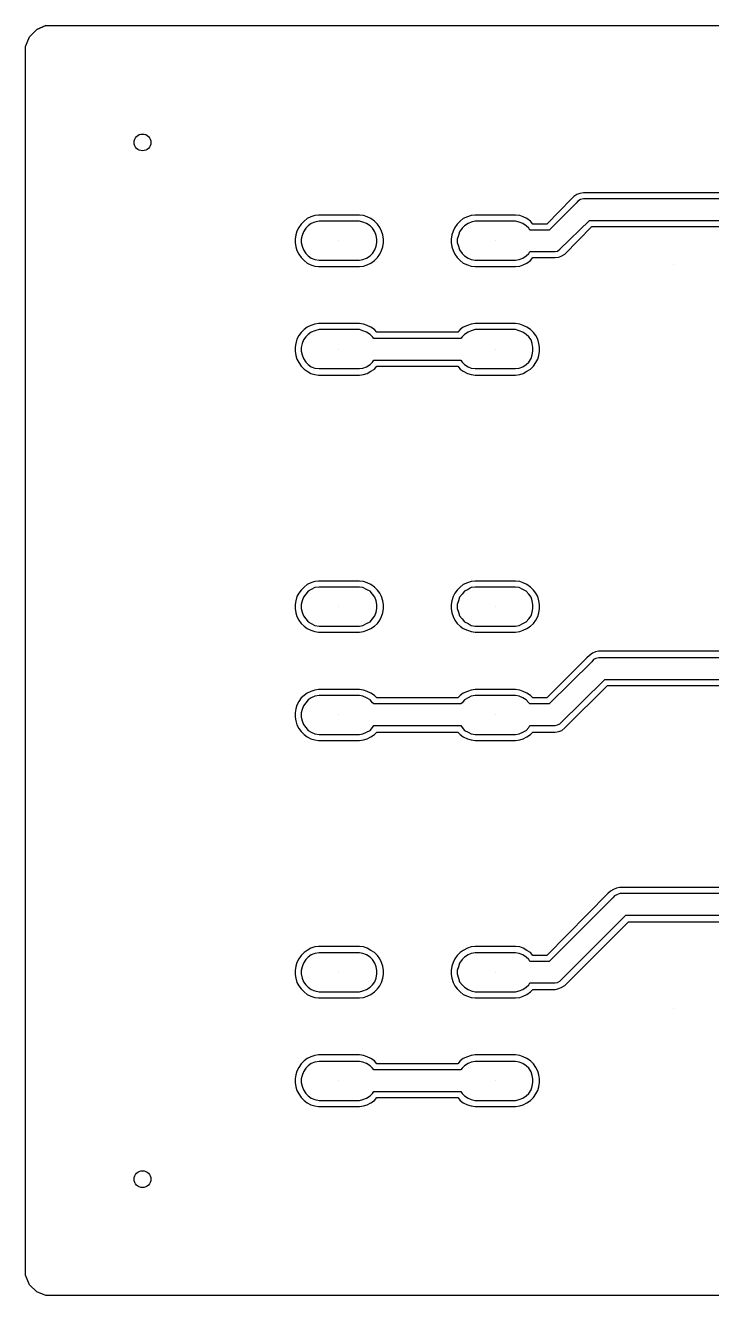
# Model space of a CAD drawing. Extents: x -4564 to 93, y -2074 to 43.
# Drawn here: x -4564 to -3422, y -2074 to 43 of the extents above; entities that cross this region are included whole.
import ezdxf

# ---------------------------------------------------------------- set-up
doc = ezdxf.new("R2010")
doc.units = 0
for name, color, linetype in [('10', 10, 'CONTINUOUS'), ('11', 11, 'CONTINUOUS'), ('3', 3, 'CONTINUOUS'), ('4', 4, 'CONTINUOUS'), ('5', 5, 'CONTINUOUS')]:
    doc.layers.add(name, color=color, linetype=linetype)

msp = doc.modelspace()

# ---------------------------------------------------------------- linework, layer by layer
at = {"layer": '10'}
for centre in [(-4369, -152), (-4369, -1880)]:
    msp.add_arc(centre, 14, 180, 540, dxfattribs=at)
at = {"layer": '11'}
for p, q in [((-4042, -316), (-4042, -316)), ((-3782, -316), (-3782, -316)), ((-4042, -497), (-4042, -497)), ((-3782, -497), (-3782, -497)), ((-4042, -926), (-4042, -926)), ((-3782, -926), (-3782, -926)), ((-4042, -1106), (-4042, -1106)), ((-3782, -1106), (-3782, -1106)), ((-4042, -1535), (-4042, -1535)), ((-3782, -1535), (-3782, -1535)), ((-4042, -1716), (-4042, -1716)), ((-3782, -1716), (-3782, -1716))]:
    msp.add_line(p, q, dxfattribs=at)
at = {"layer": '3'}
for p, q in [((-4545, 36), (-4530, 43)), ((-4545, 36), (-4530, 43)), ((-4530, 43), (-4545, 36)), ((-4530, 43), (59, 43)), ((-4564, 8), (-4557, 24)), ((-4557, 24), (-4545, 36)), ((-4545, 36), (-4545, 36)), ((-4564, -2040), (-4564, 8)), ((-3647, -253), (-3692, -298)), ((-3644, -250), (-3647, -253)), ((-3640, -247), (-3644, -250)), ((-3635, -246), (-3640, -247)), ((-3239, -246), (-3635, -246)), ((-4097, -295), (-4101, -301)), ((-4093, -291), (-4097, -295)), ((-4088, -287), (-4093, -291)), ((-4082, -285), (-4088, -287)), ((-4075, -283), (-4082, -285)), ((-4008, -283), (-4075, -283)), ((-4002, -285), (-4008, -283)), ((-3996, -287), (-4002, -285)), ((-3990, -291), (-3996, -287)), ((-3986, -295), (-3990, -291)), ((-3982, -301), (-3986, -295)), ((-3837, -295), (-3841, -301)), ((-3833, -291), (-3837, -295)), ((-3827, -287), (-3833, -291)), ((-3822, -285), (-3827, -287)), ((-3815, -283), (-3822, -285)), ((-3748, -283), (-3815, -283)), ((-3742, -285), (-3748, -283)), ((-3736, -287), (-3742, -285)), ((-3730, -291), (-3736, -287)), ((-3726, -295), (-3730, -291)), ((-3724, -298), (-3726, -295)), ((-3674, -330), (-3625, -282)), ((-3625, -282), (-3249, -282)), ((-4103, -307), (-4105, -313)), ((-4105, -313), (-4105, -319)), ((-4101, -301), (-4103, -307)), ((-3980, -307), (-3982, -301)), ((-3979, -313), (-3980, -307)), ((-3979, -319), (-3979, -313)), ((-3843, -307), (-3845, -313)), ((-3845, -313), (-3845, -319)), ((-3841, -301), (-3843, -307)), ((-3692, -298), (-3724, -298)), ((-4105, -319), (-4103, -325)), ((-4103, -325), (-4101, -331)), ((-4101, -331), (-4097, -337)), ((-4097, -337), (-4093, -341)), ((-3990, -341), (-3986, -337)), ((-3986, -337), (-3982, -331)), ((-3982, -331), (-3980, -325)), ((-3980, -325), (-3979, -319)), ((-3845, -319), (-3843, -325)), ((-3843, -325), (-3841, -331)), ((-3841, -331), (-3837, -337)), ((-3837, -337), (-3833, -341)), ((-3730, -341), (-3726, -337)), ((-3726, -337), (-3724, -334)), ((-3724, -334), (-3682, -334)), ((-3682, -334), (-3678, -333)), ((-3678, -333), (-3674, -330)), ((-4093, -341), (-4088, -345)), ((-4088, -345), (-4082, -347)), ((-4082, -347), (-4075, -348)), ((-4075, -348), (-4008, -348)), ((-4075, -348), (-4075, -348)), ((-4008, -348), (-4002, -347)), ((-4002, -347), (-3996, -345)), ((-3996, -345), (-3990, -341)), ((-3833, -341), (-3827, -345)), ((-3827, -345), (-3822, -347)), ((-3822, -347), (-3815, -348)), ((-3815, -348), (-3748, -348)), ((-3815, -348), (-3815, -348)), ((-3748, -348), (-3742, -347)), ((-3742, -347), (-3736, -345)), ((-3736, -345), (-3730, -341)), ((-4075, -464), (-4082, -466)), ((-4008, -464), (-4075, -464)), ((-4002, -466), (-4008, -464)), ((-3815, -464), (-3822, -466)), ((-3748, -464), (-3815, -464)), ((-3742, -466), (-3748, -464)), ((-4101, -481), (-4103, -487)), ((-4097, -476), (-4101, -481)), ((-4093, -472), (-4097, -476)), ((-4088, -468), (-4093, -472)), ((-4082, -466), (-4088, -468)), ((-3996, -468), (-4002, -466)), ((-3990, -472), (-3996, -468)), ((-3986, -476), (-3990, -472)), ((-3984, -479), (-3986, -476)), ((-3839, -479), (-3984, -479)), ((-3837, -476), (-3839, -479)), ((-3833, -472), (-3837, -476)), ((-3827, -468), (-3833, -472)), ((-3822, -466), (-3827, -468)), ((-3736, -468), (-3742, -466)), ((-3730, -472), (-3736, -468)), ((-3726, -476), (-3730, -472)), ((-3722, -481), (-3726, -476)), ((-3720, -487), (-3722, -481)), ((-4103, -487), (-4105, -494)), ((-4105, -494), (-4105, -500)), ((-4105, -500), (-4103, -506)), ((-4103, -506), (-4101, -512)), ((-3722, -512), (-3720, -506)), ((-3719, -494), (-3720, -487)), ((-3720, -506), (-3719, -500)), ((-3719, -500), (-3719, -494)), ((-4101, -512), (-4097, -518)), ((-4097, -518), (-4093, -522)), ((-4093, -522), (-4088, -526)), ((-4088, -526), (-4082, -528)), ((-4082, -528), (-4075, -529)), ((-4075, -529), (-4008, -529)), ((-4075, -529), (-4075, -529)), ((-4008, -529), (-4002, -528)), ((-4002, -528), (-3996, -526)), ((-3996, -526), (-3990, -522)), ((-3990, -522), (-3986, -518)), ((-3986, -518), (-3984, -515)), ((-3984, -515), (-3839, -515)), ((-3839, -515), (-3837, -518)), ((-3837, -518), (-3833, -522)), ((-3833, -522), (-3827, -526)), ((-3827, -526), (-3822, -528)), ((-3822, -528), (-3815, -529)), ((-3815, -529), (-3748, -529)), ((-3748, -529), (-3742, -528)), ((-3742, -528), (-3736, -526)), ((-3736, -526), (-3730, -522)), ((-3730, -522), (-3726, -518)), ((-3726, -518), (-3722, -512)), ((-4101, -910), (-4103, -916)), ((-4097, -905), (-4101, -910)), ((-4093, -900), (-4097, -905)), ((-4088, -897), (-4093, -900)), ((-4082, -894), (-4088, -897)), ((-4075, -893), (-4082, -894)), ((-4008, -893), (-4075, -893)), ((-4002, -894), (-4008, -893)), ((-3996, -897), (-4002, -894)), ((-3990, -900), (-3996, -897)), ((-3986, -905), (-3990, -900)), ((-3982, -910), (-3986, -905)), ((-3980, -916), (-3982, -910)), ((-3841, -910), (-3843, -916)), ((-3837, -905), (-3841, -910)), ((-3833, -900), (-3837, -905)), ((-3827, -897), (-3833, -900)), ((-3822, -894), (-3827, -897)), ((-3815, -893), (-3822, -894)), ((-3748, -893), (-3815, -893)), ((-3742, -894), (-3748, -893)), ((-3736, -897), (-3742, -894)), ((-3730, -900), (-3736, -897)), ((-3726, -905), (-3730, -900)), ((-3722, -910), (-3726, -905)), ((-3720, -916), (-3722, -910)), ((-4103, -916), (-4105, -922)), ((-4105, -922), (-4105, -929)), ((-4105, -929), (-4103, -935)), ((-3979, -922), (-3980, -916)), ((-3980, -935), (-3979, -929)), ((-3979, -929), (-3979, -922)), ((-3843, -916), (-3845, -922)), ((-3845, -922), (-3845, -929)), ((-3845, -929), (-3843, -935)), ((-3719, -922), (-3720, -916)), ((-3720, -935), (-3719, -929)), ((-3719, -929), (-3719, -922)), ((-4103, -935), (-4101, -941)), ((-4101, -941), (-4097, -946)), ((-4097, -946), (-4093, -951)), ((-4093, -951), (-4088, -954)), ((-3996, -954), (-3990, -951)), ((-3990, -951), (-3986, -946)), ((-3986, -946), (-3982, -941)), ((-3982, -941), (-3980, -935)), ((-3843, -935), (-3841, -941)), ((-3841, -941), (-3837, -946)), ((-3837, -946), (-3833, -951)), ((-3833, -951), (-3827, -954)), ((-3736, -954), (-3730, -951)), ((-3730, -951), (-3726, -946)), ((-3726, -946), (-3722, -941)), ((-3722, -941), (-3720, -935)), ((-4088, -954), (-4082, -957)), ((-4082, -957), (-4075, -958)), ((-4075, -958), (-4008, -958)), ((-4075, -958), (-4075, -958)), ((-4008, -958), (-4002, -957)), ((-4002, -957), (-3996, -954)), ((-3827, -954), (-3822, -957)), ((-3822, -957), (-3815, -958)), ((-3815, -958), (-3748, -958)), ((-3815, -958), (-3815, -958)), ((-3748, -958), (-3742, -957)), ((-3742, -957), (-3736, -954)), ((-3618, -1014), (-3621, -1018)), ((-3614, -1012), (-3618, -1014)), ((-3609, -1011), (-3614, -1012)), ((-2392, -1011), (-3609, -1011)), ((-3621, -1018), (-3692, -1088)), ((-3674, -1121), (-3599, -1047)), ((-3599, -1047), (-2392, -1047)), ((-4088, -1078), (-4093, -1081)), ((-4082, -1075), (-4088, -1078)), ((-4075, -1074), (-4082, -1075)), ((-4008, -1074), (-4075, -1074)), ((-4002, -1075), (-4008, -1074)), ((-3996, -1078), (-4002, -1075)), ((-3990, -1081), (-3996, -1078)), ((-3827, -1078), (-3833, -1081)), ((-3822, -1075), (-3827, -1078)), ((-3815, -1074), (-3822, -1075)), ((-3748, -1074), (-3815, -1074)), ((-3742, -1075), (-3748, -1074)), ((-3736, -1078), (-3742, -1075)), ((-3730, -1081), (-3736, -1078)), ((-4103, -1097), (-4105, -1103)), ((-4101, -1091), (-4103, -1097)), ((-4097, -1086), (-4101, -1091)), ((-4093, -1081), (-4097, -1086)), ((-3986, -1086), (-3990, -1081)), ((-3984, -1088), (-3986, -1086)), ((-3839, -1088), (-3984, -1088)), ((-3837, -1086), (-3839, -1088)), ((-3833, -1081), (-3837, -1086)), ((-3726, -1086), (-3730, -1081)), ((-3724, -1088), (-3726, -1086)), ((-3692, -1088), (-3724, -1088)), ((-4105, -1103), (-4105, -1110)), ((-4105, -1110), (-4103, -1116)), ((-4103, -1116), (-4101, -1122)), ((-4101, -1122), (-4097, -1127)), ((-3678, -1123), (-3674, -1121)), ((-4097, -1127), (-4093, -1132)), ((-4093, -1132), (-4088, -1135)), ((-4088, -1135), (-4082, -1138)), ((-4082, -1138), (-4075, -1139)), ((-4075, -1139), (-4008, -1139)), ((-4075, -1139), (-4075, -1139)), ((-4008, -1139), (-4002, -1138)), ((-4002, -1138), (-3996, -1135)), ((-3996, -1135), (-3990, -1132)), ((-3990, -1132), (-3986, -1127)), ((-3986, -1127), (-3984, -1124)), ((-3984, -1124), (-3839, -1124)), ((-3839, -1124), (-3837, -1127)), ((-3837, -1127), (-3833, -1132)), ((-3833, -1132), (-3827, -1135)), ((-3827, -1135), (-3822, -1138)), ((-3822, -1138), (-3815, -1139)), ((-3815, -1139), (-3748, -1139)), ((-3748, -1139), (-3742, -1138)), ((-3742, -1138), (-3736, -1135)), ((-3736, -1135), (-3730, -1132)), ((-3730, -1132), (-3726, -1127)), ((-3726, -1127), (-3724, -1124)), ((-3724, -1124), (-3682, -1124)), ((-3682, -1124), (-3678, -1123)), ((-3586, -1411), (-3692, -1517)), ((-3583, -1408), (-3586, -1411)), ((-3579, -1406), (-3583, -1408)), ((-3574, -1404), (-3579, -1406)), ((-3076, -1404), (-3574, -1404)), ((-3674, -1550), (-3564, -1440)), ((-3564, -1440), (-3076, -1440)), ((-4075, -1503), (-4082, -1504)), ((-4008, -1503), (-4075, -1503)), ((-4002, -1504), (-4008, -1503)), ((-3815, -1503), (-3822, -1504)), ((-3748, -1503), (-3815, -1503)), ((-3742, -1504), (-3748, -1503)), ((-4101, -1520), (-4103, -1526)), ((-4097, -1514), (-4101, -1520)), ((-4093, -1510), (-4097, -1514)), ((-4088, -1506), (-4093, -1510)), ((-4082, -1504), (-4088, -1506)), ((-3996, -1506), (-4002, -1504)), ((-3990, -1510), (-3996, -1506)), ((-3986, -1514), (-3990, -1510)), ((-3982, -1520), (-3986, -1514)), ((-3980, -1526), (-3982, -1520)), ((-3841, -1520), (-3843, -1526)), ((-3837, -1514), (-3841, -1520)), ((-3833, -1510), (-3837, -1514)), ((-3827, -1506), (-3833, -1510)), ((-3822, -1504), (-3827, -1506)), ((-3736, -1506), (-3742, -1504)), ((-3730, -1510), (-3736, -1506)), ((-3726, -1514), (-3730, -1510)), ((-3724, -1517), (-3726, -1514)), ((-3692, -1517), (-3724, -1517)), ((-4103, -1526), (-4105, -1532)), ((-4105, -1532), (-4105, -1538)), ((-4105, -1538), (-4103, -1545)), ((-4103, -1545), (-4101, -1551)), ((-3982, -1551), (-3980, -1545)), ((-3979, -1532), (-3980, -1526)), ((-3980, -1545), (-3979, -1538)), ((-3979, -1538), (-3979, -1532)), ((-3843, -1526), (-3845, -1532)), ((-3845, -1532), (-3845, -1538)), ((-3845, -1538), (-3843, -1545)), ((-3843, -1545), (-3841, -1551)), ((-4101, -1551), (-4097, -1556)), ((-4097, -1556), (-4093, -1560)), ((-4093, -1560), (-4088, -1564)), ((-4088, -1564), (-4082, -1566)), ((-4082, -1566), (-4075, -1568)), ((-4008, -1568), (-4002, -1566)), ((-4002, -1566), (-3996, -1564)), ((-3996, -1564), (-3990, -1560)), ((-3990, -1560), (-3986, -1556)), ((-3986, -1556), (-3982, -1551)), ((-3841, -1551), (-3837, -1556)), ((-3837, -1556), (-3833, -1560)), ((-3833, -1560), (-3827, -1564)), ((-3827, -1564), (-3822, -1566)), ((-3822, -1566), (-3815, -1568)), ((-3748, -1568), (-3742, -1566)), ((-3742, -1566), (-3736, -1564)), ((-3736, -1564), (-3730, -1560)), ((-3730, -1560), (-3726, -1556)), ((-3726, -1556), (-3724, -1553)), ((-3724, -1553), (-3682, -1553)), ((-3682, -1553), (-3678, -1552)), ((-3678, -1552), (-3674, -1550)), ((-4075, -1568), (-4008, -1568)), ((-4075, -1568), (-4075, -1568)), ((-3815, -1568), (-3748, -1568)), ((-4093, -1691), (-4097, -1695)), ((-4088, -1687), (-4093, -1691)), ((-4082, -1685), (-4088, -1687)), ((-4075, -1684), (-4082, -1685)), ((-4008, -1684), (-4075, -1684)), ((-4002, -1685), (-4008, -1684)), ((-3996, -1687), (-4002, -1685)), ((-3990, -1691), (-3996, -1687)), ((-3986, -1695), (-3990, -1691)), ((-3833, -1691), (-3837, -1695)), ((-3827, -1687), (-3833, -1691)), ((-3822, -1685), (-3827, -1687)), ((-3815, -1684), (-3822, -1685)), ((-3748, -1684), (-3815, -1684)), ((-3742, -1685), (-3748, -1684)), ((-3736, -1687), (-3742, -1685)), ((-3730, -1691), (-3736, -1687)), ((-3726, -1695), (-3730, -1691)), ((-4103, -1707), (-4105, -1713)), ((-4105, -1713), (-4105, -1719)), ((-4101, -1701), (-4103, -1707)), ((-4097, -1695), (-4101, -1701)), ((-3984, -1698), (-3986, -1695)), ((-3839, -1698), (-3984, -1698)), ((-3837, -1695), (-3839, -1698)), ((-3722, -1701), (-3726, -1695)), ((-3720, -1707), (-3722, -1701)), ((-3719, -1713), (-3720, -1707)), ((-3719, -1719), (-3719, -1713)), ((-4105, -1719), (-4103, -1725)), ((-4103, -1725), (-4101, -1731)), ((-4101, -1731), (-4097, -1737)), ((-3986, -1737), (-3984, -1734)), ((-3984, -1734), (-3839, -1734)), ((-3839, -1734), (-3837, -1737)), ((-3726, -1737), (-3722, -1731)), ((-3722, -1731), (-3720, -1725)), ((-3720, -1725), (-3719, -1719)), ((-4097, -1737), (-4093, -1741)), ((-4093, -1741), (-4088, -1745)), ((-4088, -1745), (-4082, -1747)), ((-4082, -1747), (-4075, -1749)), ((-4075, -1749), (-4008, -1749)), ((-4075, -1749), (-4075, -1749)), ((-4008, -1749), (-4002, -1747)), ((-4002, -1747), (-3996, -1745)), ((-3996, -1745), (-3990, -1741)), ((-3990, -1741), (-3986, -1737)), ((-3837, -1737), (-3833, -1741)), ((-3833, -1741), (-3827, -1745)), ((-3827, -1745), (-3822, -1747)), ((-3822, -1747), (-3815, -1749)), ((-3815, -1749), (-3748, -1749)), ((-3748, -1749), (-3742, -1747)), ((-3742, -1747), (-3736, -1745)), ((-3736, -1745), (-3730, -1741)), ((-3730, -1741), (-3726, -1737)), ((-4557, -2056), (-4564, -2040)), ((-4545, -2068), (-4557, -2056)), ((-4530, -2074), (-4545, -2068)), ((59, -2074), (-4530, -2074))]:
    msp.add_line(p, q, dxfattribs=at)
at = {"layer": '4'}
for p, q in [((-4545, 36), (-4530, 43)), ((-4545, 36), (-4530, 43)), ((-4530, 43), (-4545, 36)), ((-4530, 43), (59, 43)), ((-4564, 8), (-4557, 24)), ((-4557, 24), (-4545, 36)), ((-4545, 36), (-4545, 36)), ((-4564, -2040), (-4564, 8)), ((-3655, -246), (-3696, -288)), ((-3651, -242), (-3655, -246)), ((-3646, -239), (-3651, -242)), ((-3641, -237), (-3646, -239)), ((-3635, -236), (-3641, -237)), ((-3238, -236), (-3635, -236)), ((-4082, -274), (-4089, -276)), ((-4076, -273), (-4082, -274)), ((-4008, -273), (-4076, -273)), ((-4001, -274), (-4008, -273)), ((-3995, -276), (-4001, -274)), ((-3822, -274), (-3828, -276)), ((-3815, -273), (-3822, -274)), ((-3748, -273), (-3815, -273)), ((-3741, -274), (-3748, -273)), ((-3735, -276), (-3741, -274)), ((-4109, -294), (-4112, -300)), ((-4105, -288), (-4109, -294)), ((-4100, -283), (-4105, -288)), ((-4095, -279), (-4100, -283)), ((-4089, -276), (-4095, -279)), ((-3989, -279), (-3995, -276)), ((-3983, -283), (-3989, -279)), ((-3978, -288), (-3983, -283)), ((-3974, -294), (-3978, -288)), ((-3971, -300), (-3974, -294)), ((-3849, -294), (-3852, -300)), ((-3845, -288), (-3849, -294)), ((-3840, -283), (-3845, -288)), ((-3835, -279), (-3840, -283)), ((-3828, -276), (-3835, -279)), ((-3729, -279), (-3735, -276)), ((-3723, -283), (-3729, -279)), ((-3719, -288), (-3723, -283)), ((-3696, -288), (-3719, -288)), ((-3666, -338), (-3621, -292)), ((-3621, -292), (-3253, -292)), ((-4114, -306), (-4115, -313)), ((-4115, -313), (-4115, -319)), ((-4112, -300), (-4114, -306)), ((-3969, -306), (-3971, -300)), ((-3968, -313), (-3969, -306)), ((-3968, -319), (-3968, -313)), ((-3854, -306), (-3855, -313)), ((-3855, -313), (-3855, -319)), ((-3852, -300), (-3854, -306)), ((-4115, -319), (-4114, -326)), ((-4114, -326), (-4112, -332)), ((-4112, -332), (-4109, -338)), ((-4109, -338), (-4105, -344)), ((-3978, -344), (-3974, -338)), ((-3974, -338), (-3971, -332)), ((-3971, -332), (-3969, -326)), ((-3969, -326), (-3968, -319)), ((-3855, -319), (-3854, -326)), ((-3854, -326), (-3852, -332)), ((-3852, -332), (-3849, -338)), ((-3849, -338), (-3845, -344)), ((-3671, -341), (-3666, -338)), ((-4105, -344), (-4100, -349)), ((-4100, -349), (-4095, -353)), ((-4095, -353), (-4089, -356)), ((-4089, -356), (-4082, -358)), ((-4082, -358), (-4076, -359)), ((-4076, -359), (-4008, -359)), ((-4076, -359), (-4076, -359)), ((-4008, -359), (-4001, -358)), ((-4001, -358), (-3995, -356)), ((-3995, -356), (-3989, -353)), ((-3989, -353), (-3983, -349)), ((-3983, -349), (-3978, -344)), ((-3845, -344), (-3840, -349)), ((-3840, -349), (-3835, -353)), ((-3835, -353), (-3828, -356)), ((-3828, -356), (-3822, -358)), ((-3822, -358), (-3815, -359)), ((-3815, -359), (-3748, -359)), ((-3748, -359), (-3741, -358)), ((-3741, -358), (-3735, -356)), ((-3735, -356), (-3729, -353)), ((-3729, -353), (-3723, -349)), ((-3723, -349), (-3719, -344)), ((-3719, -344), (-3682, -344)), ((-3682, -344), (-3676, -343)), ((-3676, -343), (-3671, -341)), ((-4100, -464), (-4105, -469)), ((-4095, -460), (-4100, -464)), ((-4089, -457), (-4095, -460)), ((-4082, -455), (-4089, -457)), ((-4076, -454), (-4082, -455)), ((-4008, -454), (-4076, -454)), ((-4001, -455), (-4008, -454)), ((-3995, -457), (-4001, -455)), ((-3989, -460), (-3995, -457)), ((-3983, -464), (-3989, -460)), ((-3979, -468), (-3983, -464)), ((-3840, -464), (-3844, -468)), ((-3835, -460), (-3840, -464)), ((-3828, -457), (-3835, -460)), ((-3822, -455), (-3828, -457)), ((-3815, -454), (-3822, -455)), ((-3748, -454), (-3815, -454)), ((-3741, -455), (-3748, -454)), ((-3735, -457), (-3741, -455)), ((-3729, -460), (-3735, -457)), ((-3723, -464), (-3729, -460)), ((-3718, -469), (-3723, -464)), ((-4112, -480), (-4114, -487)), ((-4109, -474), (-4112, -480)), ((-4105, -469), (-4109, -474)), ((-3844, -468), (-3979, -468)), ((-3714, -474), (-3718, -469)), ((-3711, -480), (-3714, -474)), ((-3709, -487), (-3711, -480)), ((-4114, -487), (-4115, -493)), ((-4115, -493), (-4115, -500)), ((-4115, -500), (-4114, -507)), ((-4114, -507), (-4112, -513)), ((-3711, -513), (-3709, -507)), ((-3708, -493), (-3709, -487)), ((-3709, -507), (-3708, -500)), ((-3708, -500), (-3708, -493)), ((-4112, -513), (-4109, -519)), ((-4109, -519), (-4105, -525)), ((-4105, -525), (-4100, -530)), ((-3983, -530), (-3979, -525)), ((-3979, -525), (-3844, -525)), ((-3844, -525), (-3840, -530)), ((-3723, -530), (-3718, -525)), ((-3718, -525), (-3714, -519)), ((-3714, -519), (-3711, -513)), ((-4100, -530), (-4095, -533)), ((-4095, -533), (-4089, -537)), ((-4089, -537), (-4082, -539)), ((-4082, -539), (-4076, -540)), ((-4076, -540), (-4008, -540)), ((-4076, -540), (-4076, -540)), ((-4008, -540), (-4001, -539)), ((-4001, -539), (-3995, -537)), ((-3995, -537), (-3989, -533)), ((-3989, -533), (-3983, -530)), ((-3840, -530), (-3835, -533)), ((-3835, -533), (-3828, -537)), ((-3828, -537), (-3822, -539)), ((-3822, -539), (-3815, -540)), ((-3815, -540), (-3748, -540)), ((-3748, -540), (-3741, -539)), ((-3741, -539), (-3735, -537)), ((-3735, -537), (-3729, -533)), ((-3729, -533), (-3723, -530)), ((-4095, -889), (-4100, -893)), ((-4089, -886), (-4095, -889)), ((-4082, -884), (-4089, -886)), ((-4076, -883), (-4082, -884)), ((-4008, -883), (-4076, -883)), ((-4001, -884), (-4008, -883)), ((-3995, -886), (-4001, -884)), ((-3989, -889), (-3995, -886)), ((-3983, -893), (-3989, -889)), ((-3835, -889), (-3840, -893)), ((-3828, -886), (-3835, -889)), ((-3822, -884), (-3828, -886)), ((-3815, -883), (-3822, -884)), ((-3748, -883), (-3815, -883)), ((-3741, -884), (-3748, -883)), ((-3735, -886), (-3741, -884)), ((-3729, -889), (-3735, -886)), ((-3723, -893), (-3729, -889)), ((-4112, -909), (-4114, -916)), ((-4109, -903), (-4112, -909)), ((-4105, -898), (-4109, -903)), ((-4100, -893), (-4105, -898)), ((-3978, -898), (-3983, -893)), ((-3974, -903), (-3978, -898)), ((-3971, -909), (-3974, -903)), ((-3969, -916), (-3971, -909)), ((-3852, -909), (-3854, -916)), ((-3849, -903), (-3852, -909)), ((-3845, -898), (-3849, -903)), ((-3840, -893), (-3845, -898)), ((-3718, -898), (-3723, -893)), ((-3714, -903), (-3718, -898)), ((-3711, -909), (-3714, -903)), ((-3709, -916), (-3711, -909)), ((-4114, -916), (-4115, -922)), ((-4115, -922), (-4115, -929)), ((-4115, -929), (-4114, -936)), ((-3968, -922), (-3969, -916)), ((-3969, -936), (-3968, -929)), ((-3968, -929), (-3968, -922)), ((-3854, -916), (-3855, -922)), ((-3855, -922), (-3855, -929)), ((-3855, -929), (-3854, -936)), ((-3708, -922), (-3709, -916)), ((-3709, -936), (-3708, -929)), ((-3708, -929), (-3708, -922)), ((-4114, -936), (-4112, -942)), ((-4112, -942), (-4109, -948)), ((-4109, -948), (-4105, -954)), ((-3978, -954), (-3974, -948)), ((-3974, -948), (-3971, -942)), ((-3971, -942), (-3969, -936)), ((-3854, -936), (-3852, -942)), ((-3852, -942), (-3849, -948)), ((-3849, -948), (-3845, -954)), ((-3718, -954), (-3714, -948)), ((-3714, -948), (-3711, -942)), ((-3711, -942), (-3709, -936)), ((-4105, -954), (-4100, -958)), ((-4100, -958), (-4095, -962)), ((-4095, -962), (-4089, -965)), ((-4089, -965), (-4082, -967)), ((-4082, -967), (-4076, -968)), ((-4076, -968), (-4008, -968)), ((-4076, -968), (-4076, -968)), ((-4008, -968), (-4001, -967)), ((-4001, -967), (-3995, -965)), ((-3995, -965), (-3989, -962)), ((-3989, -962), (-3983, -958)), ((-3983, -958), (-3978, -954)), ((-3845, -954), (-3840, -958)), ((-3840, -958), (-3835, -962)), ((-3835, -962), (-3828, -965)), ((-3828, -965), (-3822, -967)), ((-3822, -967), (-3815, -968)), ((-3815, -968), (-3748, -968)), ((-3815, -968), (-3815, -968)), ((-3748, -968), (-3741, -967)), ((-3741, -967), (-3735, -965)), ((-3735, -965), (-3729, -962)), ((-3729, -962), (-3723, -958)), ((-3723, -958), (-3718, -954)), ((-3629, -1011), (-3696, -1078)), ((-3625, -1007), (-3629, -1011)), ((-3620, -1003), (-3625, -1007)), ((-3615, -1001), (-3620, -1003)), ((-3610, -1000), (-3615, -1001)), ((-2395, -1000), (-3610, -1000)), ((-3666, -1128), (-3595, -1057)), ((-3595, -1057), (-2395, -1057)), ((-4105, -1078), (-4109, -1084)), ((-4100, -1074), (-4105, -1078)), ((-4095, -1070), (-4100, -1074)), ((-4089, -1067), (-4095, -1070)), ((-4082, -1065), (-4089, -1067)), ((-4076, -1064), (-4082, -1065)), ((-4008, -1064), (-4076, -1064)), ((-4001, -1065), (-4008, -1064)), ((-3995, -1067), (-4001, -1065)), ((-3989, -1070), (-3995, -1067)), ((-3983, -1074), (-3989, -1070)), ((-3979, -1078), (-3983, -1074)), ((-3844, -1078), (-3979, -1078)), ((-3840, -1074), (-3844, -1078)), ((-3835, -1070), (-3840, -1074)), ((-3828, -1067), (-3835, -1070)), ((-3822, -1065), (-3828, -1067)), ((-3815, -1064), (-3822, -1065)), ((-3748, -1064), (-3815, -1064)), ((-3741, -1065), (-3748, -1064)), ((-3735, -1067), (-3741, -1065)), ((-3729, -1070), (-3735, -1067)), ((-3723, -1074), (-3729, -1070)), ((-3719, -1078), (-3723, -1074)), ((-3696, -1078), (-3719, -1078)), ((-4114, -1096), (-4115, -1103)), ((-4112, -1090), (-4114, -1096)), ((-4109, -1084), (-4112, -1090)), ((-4115, -1103), (-4115, -1110)), ((-4115, -1110), (-4114, -1116)), ((-4114, -1116), (-4112, -1123)), ((-4112, -1123), (-4109, -1129)), ((-4109, -1129), (-4105, -1134)), ((-4105, -1134), (-4100, -1139)), ((-4100, -1139), (-4095, -1143)), ((-4095, -1143), (-4089, -1146)), ((-3995, -1146), (-3989, -1143)), ((-3989, -1143), (-3983, -1139)), ((-3983, -1139), (-3979, -1135)), ((-3979, -1135), (-3844, -1135)), ((-3844, -1135), (-3840, -1139)), ((-3840, -1139), (-3835, -1143)), ((-3835, -1143), (-3828, -1146)), ((-3735, -1146), (-3729, -1143)), ((-3729, -1143), (-3723, -1139)), ((-3723, -1139), (-3719, -1135)), ((-3719, -1135), (-3682, -1135)), ((-3682, -1135), (-3676, -1134)), ((-3676, -1134), (-3671, -1132)), ((-3671, -1132), (-3666, -1128)), ((-4089, -1146), (-4082, -1148)), ((-4082, -1148), (-4076, -1149)), ((-4076, -1149), (-4008, -1149)), ((-4076, -1149), (-4076, -1149)), ((-4008, -1149), (-4001, -1148)), ((-4001, -1148), (-3995, -1146)), ((-3828, -1146), (-3822, -1148)), ((-3822, -1148), (-3815, -1149)), ((-3815, -1149), (-3748, -1149)), ((-3748, -1149), (-3741, -1148)), ((-3741, -1148), (-3735, -1146)), ((-3585, -1397), (-3590, -1400)), ((-3580, -1395), (-3585, -1397)), ((-3575, -1394), (-3580, -1395)), ((-3087, -1394), (-3575, -1394)), ((-3594, -1404), (-3696, -1507)), ((-3590, -1400), (-3594, -1404)), ((-3666, -1557), (-3560, -1451)), ((-3560, -1451), (-3087, -1451)), ((-4100, -1502), (-4105, -1507)), ((-4095, -1499), (-4100, -1502)), ((-4089, -1495), (-4095, -1499)), ((-4082, -1493), (-4089, -1495)), ((-4076, -1492), (-4082, -1493)), ((-4008, -1492), (-4076, -1492)), ((-4001, -1493), (-4008, -1492)), ((-3995, -1495), (-4001, -1493)), ((-3989, -1499), (-3995, -1495)), ((-3983, -1502), (-3989, -1499)), ((-3978, -1507), (-3983, -1502)), ((-3840, -1502), (-3845, -1507)), ((-3835, -1499), (-3840, -1502)), ((-3828, -1495), (-3835, -1499)), ((-3822, -1493), (-3828, -1495)), ((-3815, -1492), (-3822, -1493)), ((-3748, -1492), (-3815, -1492)), ((-3741, -1493), (-3748, -1492)), ((-3735, -1495), (-3741, -1493)), ((-3729, -1499), (-3735, -1495)), ((-3723, -1502), (-3729, -1499)), ((-3719, -1507), (-3723, -1502)), ((-4112, -1519), (-4114, -1525)), ((-4109, -1513), (-4112, -1519)), ((-4105, -1507), (-4109, -1513)), ((-3974, -1513), (-3978, -1507)), ((-3971, -1519), (-3974, -1513)), ((-3969, -1525), (-3971, -1519)), ((-3852, -1519), (-3854, -1525)), ((-3849, -1513), (-3852, -1519)), ((-3845, -1507), (-3849, -1513)), ((-3696, -1507), (-3719, -1507)), ((-4114, -1525), (-4115, -1532)), ((-4115, -1532), (-4115, -1539)), ((-4115, -1539), (-4114, -1545)), ((-4114, -1545), (-4112, -1552)), ((-3971, -1552), (-3969, -1545)), ((-3968, -1532), (-3969, -1525)), ((-3969, -1545), (-3968, -1539)), ((-3968, -1539), (-3968, -1532)), ((-3854, -1525), (-3855, -1532)), ((-3855, -1532), (-3855, -1539)), ((-3855, -1539), (-3854, -1545)), ((-3854, -1545), (-3852, -1552)), ((-4112, -1552), (-4109, -1558)), ((-4109, -1558), (-4105, -1563)), ((-4105, -1563), (-4100, -1568)), ((-3983, -1568), (-3978, -1563)), ((-3978, -1563), (-3974, -1558)), ((-3974, -1558), (-3971, -1552)), ((-3852, -1552), (-3849, -1558)), ((-3849, -1558), (-3845, -1563)), ((-3845, -1563), (-3840, -1568)), ((-3723, -1568), (-3719, -1564)), ((-3719, -1564), (-3682, -1564)), ((-3682, -1564), (-3676, -1562)), ((-3676, -1562), (-3671, -1560)), ((-3671, -1560), (-3666, -1557)), ((-4100, -1568), (-4095, -1572)), ((-4095, -1572), (-4089, -1575)), ((-4089, -1575), (-4082, -1577)), ((-4082, -1577), (-4076, -1578)), ((-4076, -1578), (-4008, -1578)), ((-4076, -1578), (-4076, -1578)), ((-4008, -1578), (-4001, -1577)), ((-4001, -1577), (-3995, -1575)), ((-3995, -1575), (-3989, -1572)), ((-3989, -1572), (-3983, -1568)), ((-3840, -1568), (-3835, -1572)), ((-3835, -1572), (-3828, -1575)), ((-3828, -1575), (-3822, -1577)), ((-3822, -1577), (-3815, -1578)), ((-3815, -1578), (-3748, -1578)), ((-3748, -1578), (-3741, -1577)), ((-3741, -1577), (-3735, -1575)), ((-3735, -1575), (-3729, -1572)), ((-3729, -1572), (-3723, -1568)), ((-4105, -1688), (-4109, -1694)), ((-4100, -1683), (-4105, -1688)), ((-4095, -1679), (-4100, -1683)), ((-4089, -1676), (-4095, -1679)), ((-4082, -1674), (-4089, -1676)), ((-4076, -1673), (-4082, -1674)), ((-4008, -1673), (-4076, -1673)), ((-4001, -1674), (-4008, -1673)), ((-3995, -1676), (-4001, -1674)), ((-3989, -1679), (-3995, -1676)), ((-3983, -1683), (-3989, -1679)), ((-3979, -1688), (-3983, -1683)), ((-3844, -1688), (-3979, -1688)), ((-3840, -1683), (-3844, -1688)), ((-3835, -1679), (-3840, -1683)), ((-3828, -1676), (-3835, -1679)), ((-3822, -1674), (-3828, -1676)), ((-3815, -1673), (-3822, -1674)), ((-3748, -1673), (-3815, -1673)), ((-3741, -1674), (-3748, -1673)), ((-3735, -1676), (-3741, -1674)), ((-3729, -1679), (-3735, -1676)), ((-3723, -1683), (-3729, -1679)), ((-3718, -1688), (-3723, -1683)), ((-3714, -1694), (-3718, -1688)), ((-4114, -1706), (-4115, -1713)), ((-4115, -1713), (-4115, -1719)), ((-4112, -1700), (-4114, -1706)), ((-4109, -1694), (-4112, -1700)), ((-3711, -1700), (-3714, -1694)), ((-3709, -1706), (-3711, -1700)), ((-3708, -1713), (-3709, -1706)), ((-3708, -1719), (-3708, -1713)), ((-4115, -1719), (-4114, -1726)), ((-4114, -1726), (-4112, -1732)), ((-4112, -1732), (-4109, -1738)), ((-3714, -1738), (-3711, -1732)), ((-3711, -1732), (-3709, -1726)), ((-3709, -1726), (-3708, -1719)), ((-4109, -1738), (-4105, -1744)), ((-4105, -1744), (-4100, -1749)), ((-4100, -1749), (-4095, -1753)), ((-4095, -1753), (-4089, -1756)), ((-4089, -1756), (-4082, -1758)), ((-4001, -1758), (-3995, -1756)), ((-3995, -1756), (-3989, -1753)), ((-3989, -1753), (-3983, -1749)), ((-3983, -1749), (-3979, -1744)), ((-3979, -1744), (-3844, -1744)), ((-3844, -1744), (-3840, -1749)), ((-3840, -1749), (-3835, -1753)), ((-3835, -1753), (-3828, -1756)), ((-3828, -1756), (-3822, -1758)), ((-3741, -1758), (-3735, -1756)), ((-3735, -1756), (-3729, -1753)), ((-3729, -1753), (-3723, -1749)), ((-3723, -1749), (-3718, -1744)), ((-3718, -1744), (-3714, -1738)), ((-4082, -1758), (-4076, -1759)), ((-4076, -1759), (-4008, -1759)), ((-4076, -1759), (-4076, -1759)), ((-4008, -1759), (-4001, -1758)), ((-3822, -1758), (-3815, -1759)), ((-3815, -1759), (-3748, -1759)), ((-3748, -1759), (-3741, -1758)), ((-4557, -2056), (-4564, -2040)), ((-4545, -2068), (-4557, -2056)), ((-4530, -2074), (-4545, -2068)), ((59, -2074), (-4530, -2074))]:
    msp.add_line(p, q, dxfattribs=at)
at = {"layer": '5'}
for p, q in [((-3485, -356), (-3485, -356)), ((-3485, -1595), (-3485, -1595))]:
    msp.add_line(p, q, dxfattribs=at)

doc.saveas('drawing.dxf')
